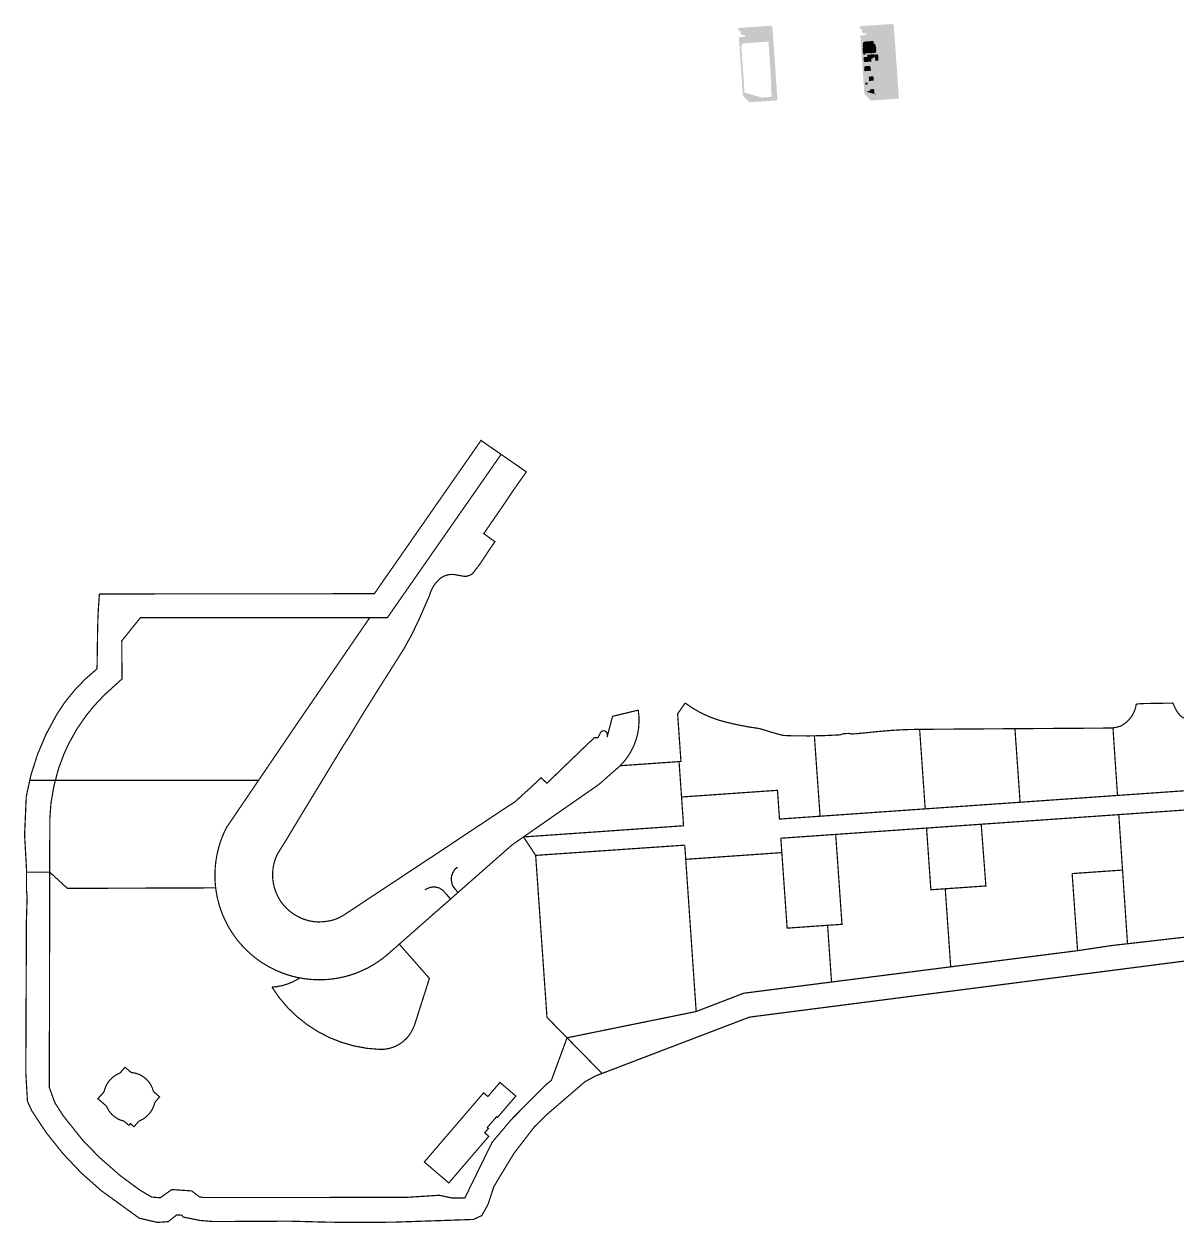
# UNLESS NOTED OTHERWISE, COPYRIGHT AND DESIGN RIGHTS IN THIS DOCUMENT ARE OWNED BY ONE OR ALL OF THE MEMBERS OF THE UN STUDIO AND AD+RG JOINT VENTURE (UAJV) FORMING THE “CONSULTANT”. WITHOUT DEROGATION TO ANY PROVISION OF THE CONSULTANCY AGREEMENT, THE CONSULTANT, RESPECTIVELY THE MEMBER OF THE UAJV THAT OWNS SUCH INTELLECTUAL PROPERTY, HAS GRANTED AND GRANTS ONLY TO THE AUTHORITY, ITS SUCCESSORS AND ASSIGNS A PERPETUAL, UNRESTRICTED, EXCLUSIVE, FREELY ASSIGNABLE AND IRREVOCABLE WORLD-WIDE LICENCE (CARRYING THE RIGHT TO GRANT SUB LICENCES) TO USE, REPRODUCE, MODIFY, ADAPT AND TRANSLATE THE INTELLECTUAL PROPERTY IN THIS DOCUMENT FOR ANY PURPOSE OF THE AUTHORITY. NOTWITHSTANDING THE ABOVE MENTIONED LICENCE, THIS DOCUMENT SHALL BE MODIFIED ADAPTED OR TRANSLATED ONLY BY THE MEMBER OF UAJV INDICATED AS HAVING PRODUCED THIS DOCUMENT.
# Model space of a CAD drawing. Header units: millimetres. Extents: x 306 to 836129804, y -168137 to 818603917.
# Drawn here: x 834382286 to 835341016, y 816533421 to 817531394 of the extents above; entities that cross this region are included whole.
import ezdxf

# ---------------------------------------------------------------- set-up
doc = ezdxf.new("R2010")
doc.units = ezdxf.units.MM
doc.header["$LTSCALE"] = 3
for name, pattern in [('DGN Style 4', [76.563414, 38.257796, -19.128898, 0.047822, -19.128898]), ('x-package_boundary$0$DGN Style 4', [76.563414, 38.257796, -19.128898, 0.047822, -19.128898]), ('x-package_boundary$0$HIDDEN', [0.375, 0.25, -0.125])]:
    doc.linetypes.add(name, pattern=pattern)
for name, color, linetype in [('00_Run-in', 253, 'Continuous'), ('_SUBLEASE', 241, 'Continuous'), ('AR-SIMS_BL_N', 10, 'x-package_boundary$0$DGN Style 4'), ('Xref_Lock', 7, 'Continuous')]:
    doc.layers.add(name, color=color, linetype=linetype)
for name, color, linetype, lineweight in [('AR-SIMS_BL_', 1, 'DGN Style 4', 140), ('Hatch (CARR)', 252, 'Continuous', 35), ('Hatch (LTC&CB)', 252, 'Continuous', 35)]:
    doc.layers.add(name, color=color, linetype=linetype, lineweight=lineweight)
pattern_1 = [(139, (492014.83, -526839.3), (-234.33608442, -269.57282819), []), (139, (491997.2, -526587.34), (-234.33608442, -269.57282819), [0, -357.1875])]

# ---------------------------------------------------------------- blocks, each defined once
blk = doc.blocks.new('x-package_boundary')
at = {"layer": 'AR-SIMS_BL_', "linetype": 'x-package_boundary$0$HIDDEN', "const_width": 1, "elevation": -994, "flags": 128}
for points in [[(835046.28, 817983.19), (834552.24, 817919.53), (834424, 817870.53), (834415.27, 817865.7), (834383.47, 817838.34), (834373.34, 817828.35), (834356.31, 817806.2), (834344, 817785.99), (834339.43, 817778.23), (834334.62, 817763.54), (834329.52, 817754.39), (834322.54, 817751.13), (834256.69, 817748.88), (834232.99, 817748.66), (834202.74, 817748.84), (834169.75, 817749.7), (834105.63, 817749.39), (834095.12, 817750.29), (834080.87, 817753.15), (834079.95, 817754.68), (834075.55, 817754.94), (834068.49, 817749.28), (834059.51, 817748.67), (834044.42, 817752.19), (834012.96, 817774.96, -0.08687), (833954.97, 817841.56), (833951.38, 817849.53), (833950, 817873.2), (833950.51, 817999.93), (833951.11, 818019.47), (833950.6, 818024.56), (833950.59, 818042.65), (833948.99, 818071.1), (833950.36, 818103.03, -0.094063), (833975.56, 818171.08, -0.090278), (834009.29, 818209.37), (834009.75, 818241.21, -0.01891), (834011.29, 818271.75), (834240.04, 818271.92), (834328.83, 818399.5), (834366.57, 818373.35), (834355.83, 818358.18), (834346.06, 818343.55), (834340.9, 818336.18), (834331.16, 818321.97), (834340.39, 818315.22), (834336.62, 818309.83), (834328.55, 818297.51), (834322.06, 818288.94, -0.175206), (834315.24, 818286.34), (834306.35, 818287.92, 0.232326), (834293.23, 818283.1, 0.136232), (834285.96, 818270.4), (834277.18, 818250.39), (834271, 818237.55), (834264.65, 818226.05), (834252.66, 818207.07), (834242.75, 818191.42), (834230.03, 818171.08), (834218.39, 818151.82), (834214.23, 818145.52), (834209.56, 818137.72), (834175.87, 818082.26), (834168.31, 818069.59), (834159.51, 818055.42, 0.210785), (834157.95, 818024.07, 0.180305), (834175.26, 818003.89, 0.172158), (834199.78, 817999.16, 0.10219), (834213.41, 818003.68), (834221.18, 818008.74), (834236.6, 818018.98), (834264.38, 818037.35), (834297.08, 818058.95), (834310.42, 818067.87), (834352.56, 818095.84, 0.082119), (834360.57, 818101.89, -0.011134), (834370.06, 818110.42), (834378.81, 818118.82), (834383.63, 818114.16), (834387.46, 818117.77), (834394.78, 818124.93), (834415.09, 818144.45), (834423.25, 818152.19), (834426.22, 818152.18), (834428.35, 818156.45, -0.685975), (834433.83, 818155.33, -0.095987), (834433.77, 818152.67), (834438.28, 818169.87), (834459.68, 818175.04, -0.242354), (834444.63, 818128.77), (834495.22, 818132.31), (834492.44, 818172.01), (834498.76, 818180.93, 0.103945), (834533.7, 818164.79, 0.028149), (834560.52, 818159.72), (834570.88, 818156.56, 0.012181), (834580.15, 818154.03, 0.011817), (834589.68, 818153.63, 0.018959), (834627.61, 818154.46), (834630.54, 818155.39), (834634.55, 818155.67), (834637.58, 818155.15, 0.004979), (834647.57, 818156.04), (834660.85, 818157.37, -0.02316), (834692.88, 818159.06), (834848.63, 818160.1), (834853.23, 818160.2), (834857.28, 818160.66), (834861.21, 818161.75, 0.088944), (834868.25, 818167.27, 0.091283), (834872.76, 818174.67, 0.061858), (834874.1, 818180.14), (834880.69, 818180.54), (834904.74, 818180.91, 0.077341), (834909.19, 818172.28, 0.267473), (834920.03, 818167.46, 0.036377), (834937.24, 818170.54, 0.249423), (834949.4, 818181.61), (834966.12, 818181.87), (835091.81, 818189.75), (835119.69, 818191.56), (835121.8, 818186.84, 0.073697), (835125.91, 818181.81), (835207.27, 818194.47), (835208.7, 818185.32), (835222.08, 818190.19), (835227.49, 818191.16, 0.049054), (835256.69, 818199.4), (835337.02, 818204.42, -0.062186), (835336.51, 818151.72, 0.055712), (835335.35, 818100.17), (835335.99, 818092.92), (835339.29, 818073.77), (835342.22, 818056.39), (835346.04, 818019.36), (835266.28, 818008.06), (835170.78, 817999.88), (835121.93, 817993.58), (835122.01, 817992.7), (835091.93, 817988.81), (835080.29, 817987.08), (835071.87, 817986.22), (835046.36, 817982.99)], [(834061.37, 817853.15), (834056.22, 817857.57, 0.329573), (834037.72, 817873.41), (834032.57, 817877.82), (834028.49, 817873.07, 0.254147), (834015.16, 817857.53), (834010.03, 817851.55), (834017.13, 817845.47, 0.249024), (834031.8, 817832.92), (834035.85, 817829.45), (834037.1, 817830.88), (834040.06, 817828.31), (834043.98, 817832.88, 0.253151), (834057.31, 817848.42)]]:
    blk.add_lwpolyline(points, format="xyb", close=True, dxfattribs=at)
for points in [[(834236.24, 818252.04), (834250.94, 818252.05), (834345.55, 818387.91)], [(834015.26, 818187.54), (834030.06, 818200.99), (834029.86, 818232.68), (834045.34, 818251.94), (834236.24, 818252.04)], [(834236.24, 818252.04), (834176.14, 818164.36), (834130.48, 818097.14), (834117, 818077.29), (834114.85, 818072.79), (834112.96, 818068.17), (834111.33, 818063.45), (834109.98, 818058.65), (834108.91, 818053.77), (834108.12, 818048.85), (834107.61, 818043.88), (834107.39, 818038.9), (834107.46, 818033.91), (834107.81, 818028.93), (834108.01, 818027.12)], [(833969.9, 818040.22), (833969.94, 818062.44), (833969.97, 818084.41), (833970.94, 818097.53), (833973.35, 818111.63), (833977.03, 818125.72), (833981.58, 818138.09), (833985.89, 818147.44), (833992.32, 818158.94), (833999.73, 818169.84), (834006.17, 818177.87), (834015.26, 818187.54)], [(834951.49, 818181.64), (834953.9, 818147.51), (834956.46, 818110.88), (834858.53, 818104.04)], [(834433.81, 818152.79), (834433.78, 818152.65), (834433.74, 818152.48)], [(833953.17, 818116.69), (833974.49, 818116.69)], [(833974.49, 818116.69), (834143.77, 818116.69)], [(834495.71, 818102.74), (834575.56, 818108.32), (834577.23, 818084.38), (834611, 818086.74)], [(834495.71, 818102.74), (834497.38, 818078.8), (834364.19, 818069.49)], [(834858.53, 818104.04), (834620.59, 818087.41), (834611, 818086.74)], [(834745.09, 818080.07), (834925.66, 818092.69), (834932.97, 817988.18)], [(835212.77, 818088.71), (835319.28, 818096.16), (835331.67, 818097.02), (835335.63, 818097.3)], [(834745.09, 818080.07), (834748.99, 818028.7), (834716.67, 818026.46)], [(835228.84, 818073.8), (835299.44, 818078.73), (835301.08, 818055.29), (835341.92, 818058.14)], [(834364.19, 818069.49), (834354.6, 818062.81), (834251, 817971.63), (834247.12, 817968.49), (834243.07, 817965.57), (834238.86, 817962.89), (834234.51, 817960.46), (834230.02, 817958.28), (834225.41, 817956.36), (834220.7, 817954.71), (834215.9, 817953.33), (834211.04, 817952.23), (834206.11, 817951.41), (834201.15, 817950.88), (834196.17, 817950.63), (834191.18, 817950.67), (834186.2, 817950.99), (834181.24, 817951.6), (834176.33, 817952.49), (834171.48, 817953.66), (834166.7, 817955.11), (834162.02, 817956.83), (834157.44, 817958.82), (834152.98, 817961.06), (834148.66, 817963.56), (834144.49, 817966.3), (834140.49, 817969.28), (834136.66, 817972.48), (834133.02, 817975.9), (834129.58, 817979.51), (834126.36, 817983.33), (834123.36, 817987.31), (834120.6, 817991.47), (834118.07, 817995.77), (834115.8, 818000.22), (834113.79, 818004.79), (834112.04, 818009.46), (834110.57, 818014.23), (834109.37, 818019.07), (834108.45, 818023.98), (834108.01, 818027.12)], [(834579.18, 818056.45), (834578.34, 818068.42), (834624, 818071.61)], [(834624, 818071.61), (834629.23, 817996.79), (834583.58, 817993.59), (834579.18, 818056.45)], [(834716.67, 818026.46), (834703.2, 818025.53), (834699.61, 818076.89)], [(834979.98, 817993.99), (834975.64, 818056.09), (835135.25, 818067.25)], [(833950.59, 818040.14), (833969.89, 818040.21)], [(834400.43, 817902.32), (834387.41, 817866.96), (834383.01, 817863.38), (834354.25, 817834.49), (834337.98, 817815.19), (834315.41, 817769.06), (834304.9, 817768.93), (834294.1, 817771.26), (834266.88, 817769.52), (834097.56, 817769.35), (834094.36, 817770.04), (834088, 817774.92), (834071.4, 817775.99), (834061.88, 817769.16), (834054.78, 817769.75), (834044.72, 817775.7), (834028.69, 817787.52), (834011.04, 817802.98), (833997.53, 817816.91), (833981.2, 817837.33), (833974.22, 817848.21), (833969.59, 817860.95), (833969.89, 818040.21)], [(834108.01, 818027.12), (833984.65, 818026.69), (833969.9, 818040.22)], [(835344.56, 818033.72), (835264.79, 818028.19), (835250.07, 818027.08)], [(834357.82, 817853.86), (834344.63, 817865.17), (834334.56, 817853.43), (834330.98, 817856.5), (834281.66, 817798.97), (834302, 817781.52), (834335.3, 817820.35), (834331.92, 817823.25), (834334.98, 817826.83), (834334.07, 817827.61), (834341.83, 817836.66), (834342.54, 817836.05), (834357.82, 817853.86)]]:
    blk.add_lwpolyline(points, dxfattribs=at)
at = {"layer": 'AR-SIMS_BL_', "linetype": 'x-package_boundary$0$HIDDEN', "const_width": 1, "elevation": -994}
for points in [[(835118.34, 818191.47), (835125.95, 818082.64)], [(835205.51, 818194.2), (835212.77, 818088.71)], [(834998.78, 818183.9), (835006.44, 818074.29)], [(835057.27, 818187.54), (835057.69, 818181.42)], [(835058.34, 818172.16), (835064.89, 818078.37)], [(834693.86, 818159.07), (834698.49, 818092.85)], [(834854.73, 818160.37), (834858.53, 818104.04)], [(834611, 818086.74), (834606.25, 818153.64)], [(834364.19, 818069.49), (834426.9, 818113.17), (834444.64, 818128.77)], [(834493.65, 818132.19), (834495.71, 818102.74)], [(834859.6, 818088.08), (834866.85, 817980.61)], [(835125.95, 818082.64), (835212.77, 818088.71)], [(834699.61, 818076.89), (834745.09, 818080.07)], [(835006.44, 818074.29), (835125.95, 818082.64)], [(834374.31, 818054.15), (834364.19, 818069.49)], [(834624, 818071.61), (834699.61, 818076.89)], [(835135.25, 818067.25), (835228.84, 818073.8)], [(835228.84, 818073.8), (835232.22, 818024.89)], [(834374.31, 818054.15), (834498.39, 818062.66)], [(834498.39, 818062.66), (834507.89, 817924.2)], [(835135.25, 818067.25), (835139.01, 818013.45)], [(834383.73, 817919.33), (834374.31, 818054.15)], [(834499.2, 818050.86), (834579.18, 818056.45)], [(834825.3, 817974.85), (834820.78, 818039), (834862.72, 818041.94)], [(834715.17, 818026.36), (834719.71, 817961.39)], [(835232.22, 818024.89), (835139.01, 818013.45)], [(835250.07, 818027.08), (835232.22, 818024.89)], [(835139.01, 818013.45), (834979.98, 817993.99)], [(834617.25, 817995.95), (834620.55, 817948.74)], [(834932.97, 817988.18), (834866.85, 817980.61)], [(834979.98, 817993.99), (834932.97, 817988.18)], [(834853.31, 817979.06), (834825.3, 817974.85)], [(834866.85, 817980.61), (834853.31, 817979.06)], [(834825.3, 817974.85), (834547.39, 817939.41), (834507.89, 817924.2)], [(834429.57, 817872.65), (834383.73, 817919.33)], [(834507.89, 817924.2), (834400.43, 817902.32)]]:
    blk.add_lwpolyline(points, dxfattribs=at)
at = {"layer": 'AR-SIMS_BL_', "linetype": 'x-package_boundary$0$HIDDEN', "const_width": 1, "elevation": -994, "flags": 128}
blk.add_lwpolyline([(835074.79, 818184.53), (835023.76, 818176.59), (835011.14, 818164.25), (835068.02, 818173.1)], close=True, dxfattribs=at)
blk.add_lwpolyline([(834260.79, 817980.25), (834285.89, 817951.73), (834273.31, 817912.36, -0.012536), (834271.64, 817908.83, -0.295095), (834244.61, 817892.67, -0.249138), (834154.83, 817944.48, 0.128618), (834178.08, 817952.17)], format="xyb", dxfattribs=at)
at = {"layer": 'AR-SIMS_BL_N', "linetype": 'x-package_boundary$0$HIDDEN', "const_width": 1, "flags": 128}
blk.add_lwpolyline([(834773.17, 818159.6), (834777.45, 818098.37)], dxfattribs=at)
blk = doc.blocks.new('3A35X-MAGP-P-ADR-L00-L1')
at = {"layer": 'Xref_Lock', "xscale": 1000, "yscale": 1000, "zscale": 1000, "rotation": 359.9989085536952}
blk.add_blockref('x-package_boundary', (418191, -1198850, 994000), dxfattribs=at)

msp = doc.modelspace()

# ---------------------------------------------------------------- hatches: boundary and pattern name
at = {"layer": '_SUBLEASE'}
h = msp.add_hatch(color=256, dxfattribs=at)
h.dxf.hatch_style = 1
h.paths.add_polyline_path([(834980693, 817515262), (835001877, 817516743), (835003741, 817490098), (835003539, 817490084), (835004248, 817480250), (835003849, 817480222), (835004469, 817471363), (835003903, 817470643), (834996437, 817470121), (834982457, 817474091), (834981958, 817474056), (834979285, 817512306), (834979683, 817512334), (834979533, 817514479)])
edge = h.paths.add_edge_path()
edge.add_line((835003519, 817529929), (834976688, 817527995))
edge.add_line((834976688, 817527995), (834976852, 817525596))
edge.add_line((834976852, 817525596), (834978597, 817525718))
edge.add_line((834978597, 817525718), (834978784, 817523000))
edge.add_line((834978784, 817523000), (834979882, 817522113))
edge.add_line((834979882, 817522113), (834982284, 817522282))
edge.add_line((834982284, 817522282), (834982386, 817520826))
edge.add_line((834982386, 817520826), (834977218, 817520463))
edge.add_line((834977218, 817520463), (834980618, 817471815))
edge.add_line((834980618, 817471815), (834985328, 817466901))
edge.add_arc((834984644, 817466105), 1049, 4.359034, 49.318348, ccw=False)
edge.add_line((834985690, 817466185), (835009394, 817467790))
edge.add_line((835009394, 817467790), (835005155, 817528443))
edge.add_arc((835003485, 817528256), 1681, 6.414219, 39.08176)
edge.add_arc((835003446, 817528209), 1741, 39.470701, 56.484095)
edge.add_arc((835003510, 817528251), 1671, 57.515764, 75.628389)
edge.add_arc((835003384, 817527595), 2338, 76.641765, 86.698061)
h = msp.add_hatch(color=256, dxfattribs=at)
h.dxf.hatch_style = 1
h.paths.add_polyline_path([(835081708, 817516726), (835089299, 817517257), (835089444, 817515182), (835091000, 817515291), (835090855, 817517366), (835102892, 817518208), (835104755, 817491563), (835104553, 817491549), (835105263, 817481714), (835104864, 817481686), (835105483, 817472828), (835104917, 817472108), (835097451, 817471586), (835083471, 817475555), (835082973, 817475520), (835080300, 817513771), (835080697, 817513799), (835080547, 817515944)], flags=16)
edge = h.paths.add_edge_path()
edge.add_line((835104533, 817531393), (835077702, 817529460))
edge.add_line((835077702, 817529460), (835077867, 817527061))
edge.add_line((835077867, 817527061), (835079611, 817527183))
edge.add_line((835079611, 817527183), (835079799, 817524465))
edge.add_line((835079799, 817524465), (835080897, 817523577))
edge.add_line((835080897, 817523577), (835083298, 817523747))
edge.add_line((835083298, 817523747), (835083400, 817522291))
edge.add_line((835083400, 817522291), (835078232, 817521928))
edge.add_line((835078232, 817521928), (835081632, 817473279))
edge.add_line((835081632, 817473279), (835086342, 817468365))
edge.add_arc((835085659, 817467570), 1049, 4.359034, 49.318348, ccw=False)
edge.add_line((835086704, 817467650), (835110408, 817469254))
edge.add_line((835110408, 817469254), (835106170, 817529908))
edge.add_arc((835104499, 817529720), 1681, 6.414219, 39.08176)
edge.add_arc((835104460, 817529674), 1741, 39.470701, 56.484095)
edge.add_arc((835104524, 817529715), 1671, 57.515764, 75.628389)
edge.add_arc((835104399, 817529059), 2338, 76.641765, 86.698061)
h = msp.add_hatch(color=256, dxfattribs=at)
h.dxf.hatch_style = 1
edge = h.paths.add_edge_path()
edge.add_line((835104291, 817499229), (835101619, 817499042))
edge.add_line((835101619, 817499042), (835101723, 817497441))
edge.add_line((835101723, 817497441), (835101060, 817497394))
edge.add_line((835101060, 817497394), (835100971, 817498666))
edge.add_line((835100971, 817498666), (835100936, 817498664))
edge.add_line((835100936, 817498664), (835100912, 817498999))
edge.add_line((835100912, 817498999), (835097972, 817498794))
edge.add_arc((835098234, 817500264), 1493, 200.930624, 259.875997, ccw=False)
edge.add_line((835096840, 817499731), (835096250, 817508185))
edge.add_line((835096250, 817508185), (835084826, 817507386))
edge.add_line((835084826, 817507386), (835084821, 817507461))
edge.add_line((835084821, 817507461), (835082189, 817507277))
edge.add_line((835082189, 817507277), (835082292, 817505811))
edge.add_line((835082292, 817505811), (835080865, 817505711))
edge.add_line((835080865, 817505711), (835081004, 817503734))
edge.add_line((835081004, 817503734), (835084166, 817503955))
edge.add_line((835084166, 817503955), (835084046, 817505671))
edge.add_line((835084046, 817505671), (835090056, 817506091))
edge.add_line((835090056, 817506091), (835090078, 817505776))
edge.add_line((835090078, 817505776), (835093071, 817505986))
edge.add_line((835093071, 817505986), (835093427, 817500895))
edge.add_line((835093427, 817500895), (835090733, 817500707))
edge.add_line((835090733, 817500707), (835090514, 817503840))
edge.add_line((835090514, 817503840), (835088968, 817503732))
edge.add_line((835088968, 817503732), (835089015, 817503066))
edge.add_line((835089015, 817503066), (835087445, 817502427))
edge.add_line((835087445, 817502427), (835087607, 817500112))
edge.add_line((835087607, 817500112), (835081288, 817499671))
edge.add_line((835081288, 817499671), (835081533, 817496154))
edge.add_line((835081533, 817496154), (835086636, 817496511))
edge.add_line((835086636, 817496511), (835086852, 817493416))
edge.add_line((835086852, 817493416), (835090922, 817493701))
edge.add_line((835090922, 817493701), (835091138, 817490611))
edge.add_line((835091138, 817490611), (835100171, 817491242))
edge.add_line((835100171, 817491242), (835100250, 817490123))
edge.add_line((835100250, 817490123), (835098574, 817490005))
edge.add_line((835098574, 817490005), (835098724, 817487851))
edge.add_line((835098724, 817487851), (835098415, 817487829))
edge.add_line((835098415, 817487829), (835098469, 817487033))
edge.add_line((835098469, 817487033), (835100539, 817487178))
edge.add_line((835100539, 817487178), (835100936, 817481445))
edge.add_line((835100936, 817481445), (835104487, 817481648))
edge.add_line((835104487, 817481648), (835104475, 817481659))
edge.add_line((835104475, 817481659), (835105253, 817481714))
edge.add_line((835105253, 817481714), (835105265, 817481702))
edge.add_line((835105265, 817481702), (835105656, 817481729))
edge.add_arc((835104851, 817481982), 844, 342.543563, 349.795638)
edge.add_arc((835104960, 817481931), 728, 352.23174, 366.876105)
edge.add_arc((835105077, 817481955), 609, 6.004554, 28.60189)
edge.add_line((835105612, 817482246), (835105544, 817482376))
edge.add_arc((835106748, 817483003), 1358, 200.423738, 207.504777, ccw=False)
edge.add_arc((835106227, 817482804), 800, 192.792165, 200.075964, ccw=False)
edge.add_arc((835106037, 817482760), 605, 184.158269, 192.718599, ccw=False)
edge.add_arc((835106121, 817482756), 688, 167.32807, 183.318909, ccw=False)
edge.add_arc((835106661, 817482645), 1240, 161.293624, 167.801263, ccw=False)
edge.add_line((835105487, 817483043), (835105537, 817483185))
edge.add_arc((835104746, 817483479), 844, 339.65256, 349.795638)
edge.add_arc((835104856, 817483428), 728, 352.23174, 366.876105)
edge.add_arc((835104973, 817483451), 609, 6.004554, 28.60189)
edge.add_line((835105507, 817483742), (835105439, 817483873))
edge.add_arc((835106643, 817484500), 1358, 200.423738, 207.504777, ccw=False)
edge.add_arc((835106123, 817484300), 800, 192.792165, 200.075964, ccw=False)
edge.add_arc((835105932, 817484256), 605, 184.162648, 192.717136, ccw=False)
edge.add_arc((835106016, 817484252), 688, 167.32807, 183.318909, ccw=False)
edge.add_arc((835106557, 817484141), 1240, 161.293624, 167.801263, ccw=False)
edge.add_line((835105382, 817484539), (835105433, 817484682))
edge.add_arc((835104642, 817484975), 844, 339.65256, 349.795638)
edge.add_arc((835104751, 817484924), 728, 352.23174, 366.876105)
edge.add_arc((835104868, 817484947), 609, 6.004554, 28.60189)
edge.add_line((835105403, 817485239), (835105335, 817485369))
edge.add_arc((835106539, 817485996), 1358, 200.423738, 207.504777, ccw=False)
edge.add_arc((835106018, 817485797), 800, 192.792165, 200.075964, ccw=False)
edge.add_arc((835105828, 817485753), 605, 184.159145, 192.718306, ccw=False)
edge.add_arc((835105911, 817485749), 688, 167.32807, 183.318909, ccw=False)
edge.add_arc((835106452, 817485638), 1240, 161.293624, 167.801263, ccw=False)
edge.add_line((835105278, 817486035), (835105328, 817486178))
edge.add_arc((835104537, 817486471), 844, 339.65256, 349.795638)
edge.add_arc((835104646, 817486420), 728, 352.23174, 366.876105)
edge.add_arc((835104763, 817486444), 609, 6.004554, 28.60189)
edge.add_line((835105298, 817486735), (835105230, 817486865))
edge.add_arc((835106434, 817487492), 1358, 200.423738, 207.504777, ccw=False)
edge.add_arc((835105913, 817487293), 800, 192.792165, 200.075964, ccw=False)
edge.add_arc((835105723, 817487249), 605, 184.160897, 192.717721, ccw=False)
edge.add_arc((835105807, 817487245), 688, 167.32807, 183.318909, ccw=False)
edge.add_arc((835106348, 817487134), 1240, 161.293624, 167.801263, ccw=False)
edge.add_line((835105173, 817487532), (835105224, 817487674))
edge.add_arc((835104433, 817487968), 844, 339.65256, 349.795638)
edge.add_arc((835104542, 817487917), 728, 352.23174, 366.876105)
edge.add_arc((835104659, 817487940), 609, 6.004554, 28.60189)
edge.add_line((835105193, 817488232), (835105125, 817488362))
edge.add_arc((835106330, 817488989), 1358, 200.423738, 207.504777, ccw=False)
edge.add_arc((835105809, 817488789), 800, 192.792165, 200.075964, ccw=False)
edge.add_arc((835105619, 817488745), 605, 184.160897, 192.717721, ccw=False)
edge.add_arc((835105702, 817488741), 688, 167.32807, 183.318909, ccw=False)
edge.add_arc((835106243, 817488630), 1240, 161.293624, 167.801263, ccw=False)
edge.add_line((835105068, 817489028), (835105119, 817489171))
edge.add_arc((835104328, 817489464), 844, 339.65256, 349.795638)
edge.add_arc((835104437, 817489413), 728, 352.23174, 366.876105)
edge.add_arc((835104554, 817489436), 609, 6.004554, 28.60189)
edge.add_line((835105089, 817489728), (835105021, 817489858))
edge.add_arc((835106225, 817490485), 1358, 200.423738, 207.504777, ccw=False)
edge.add_arc((835105704, 817490286), 800, 192.792165, 200.075964, ccw=False)
edge.add_arc((835105514, 817490242), 605, 184.160022, 192.718014, ccw=False)
edge.add_arc((835105598, 817490238), 688, 167.32807, 183.318909, ccw=False)
edge.add_arc((835106138, 817490127), 1240, 161.293624, 167.801263, ccw=False)
edge.add_line((835104964, 817490524), (835105014, 817490667))
edge.add_arc((835104223, 817490960), 844, 339.65256, 349.795638)
edge.add_arc((835104333, 817490909), 728, 352.23174, 366.876105)
edge.add_arc((835104450, 817490933), 609, 6.004554, 28.60189)
edge.add_line((835104984, 817491224), (835104916, 817491354))
edge.add_arc((835106120, 817491981), 1358, 200.423738, 207.504777, ccw=False)
edge.add_arc((835105599, 817491782), 800, 192.792165, 200.075964, ccw=False)
edge.add_arc((835105409, 817491738), 605, 190.808534, 192.717429, ccw=False)
edge.add_arc((835105409, 817491738), 605, 184.161772, 190.808534, ccw=False)
edge.add_arc((835105493, 817491734), 688, 167.32807, 183.318909, ccw=False)
edge.add_arc((835106034, 817491623), 1240, 161.293624, 167.801263, ccw=False)
edge.add_line((835104859, 817492021), (835104910, 817492163))
edge.add_arc((835104119, 817492457), 844, 339.65256, 349.795638)
edge.add_arc((835104228, 817492406), 728, 352.23174, 366.876105)
edge.add_arc((835104345, 817492429), 609, 6.004554, 28.60189)
edge.add_line((835104879, 817492721), (835104812, 817492851))
edge.add_arc((835106016, 817493478), 1358, 200.423738, 207.504777, ccw=False)
edge.add_arc((835105495, 817493278), 800, 192.792165, 200.075964, ccw=False)
edge.add_arc((835105305, 817493235), 605, 184.162648, 192.717136, ccw=False)
edge.add_arc((835105388, 817493230), 688, 177.839656, 183.318909, ccw=False)
edge.add_line((835104701, 817493256), (835104500, 817496119))
edge.add_arc((835105096, 817496227), 605, 184.162648, 190.269257, ccw=False)
edge.add_arc((835105179, 817496223), 688, 167.328069, 183.318909, ccw=False)
edge.add_arc((835105720, 817496112), 1240, 161.293624, 167.801263, ccw=False)
edge.add_line((835104545, 817496510), (835104596, 817496652))
edge.add_arc((835103805, 817496946), 844, 339.65256, 349.795638)
edge.add_arc((835103914, 817496895), 728, 352.23174, 366.876105)
edge.add_arc((835104031, 817496918), 609, 6.004554, 28.60189)
edge.add_line((835104566, 817497210), (835104498, 817497340))
edge.add_arc((835105702, 817497967), 1358, 200.423738, 207.504777, ccw=False)
edge.add_arc((835105181, 817497768), 800, 192.792165, 200.075964, ccw=False)
edge.add_arc((835104991, 817497724), 605, 184.162648, 192.717136, ccw=False)
edge.add_arc((835105075, 817497719), 688, 167.32807, 183.318909, ccw=False)
edge.add_arc((835105615, 817497608), 1240, 161.293624, 167.801263, ccw=False)
edge.add_line((835104441, 817498006), (835104491, 817498149))
edge.add_arc((835103700, 817498442), 844, 339.65256, 349.795638)
edge.add_arc((835103810, 817498391), 728, 352.23174, 366.876105)
edge.add_arc((835103926, 817498414), 609, 6.004554, 28.60189)
edge.add_line((835104461, 817498706), (835104393, 817498836))
edge.add_arc((835105597, 817499463), 1358, 200.423738, 207.504777, ccw=False)
edge.add_arc((835105076, 817499264), 800, 192.792165, 200.075964, ccw=False)
edge.add_arc((835104577, 817499168), 293, 167.985862, 196.149475, ccw=False)
h = msp.add_hatch(color=256, dxfattribs=at)
h.dxf.hatch_style = 1
edge = h.paths.add_edge_path()
edge.add_arc((835090715, 817473669), 805, 231.903045, 237.693357, ccw=False)
edge.add_line((835090219, 817473036), (835090092, 817473138))
edge.add_arc((835089151, 817471950), 1515, 51.603614, 55.693761)
edge.add_arc((835089461, 817472402), 967, 55.742484, 60.543404)
edge.add_arc((835089606, 817472669), 664, 60.107925, 74.101719)
edge.add_arc((835089624, 817472704), 625, 74.873611, 86.012799)
edge.add_arc((835089602, 817472276), 1054, 86.403429, 97.427761)
edge.add_line((835089465, 817473321), (835089318, 817473300))
edge.add_arc((835088825, 817476907), 3640, 276.936913, 277.78764, ccw=False)
edge.add_arc((835089182, 817473974), 686, 265.680697, 276.936913, ccw=False)
edge.add_arc((835089217, 817474052), 766, 252.452616, 263.527326, ccw=False)
edge.add_arc((835089126, 817473827), 526, 239.783789, 254.478655, ccw=False)
edge.add_arc((835089269, 817474067), 805, 231.903045, 239.577326, ccw=False)
edge.add_line((835088773, 817473434), (835088646, 817473535))
edge.add_arc((835087705, 817472348), 1515, 51.603614, 55.693761)
edge.add_arc((835088014, 817472800), 967, 55.742484, 60.543404)
edge.add_arc((835088159, 817473067), 664, 60.107925, 74.101719)
edge.add_arc((835088178, 817473102), 625, 74.873611, 86.012799)
edge.add_arc((835088155, 817472674), 1054, 86.403429, 97.427761)
edge.add_line((835088019, 817473719), (835087872, 817473698))
edge.add_arc((835087379, 817477305), 3640, 276.936913, 277.78764, ccw=False)
edge.add_arc((835087736, 817474372), 686, 265.680697, 276.936913, ccw=False)
edge.add_arc((835087770, 817474449), 766, 252.452616, 263.527326, ccw=False)
edge.add_arc((835087680, 817474225), 526, 239.783789, 254.478655, ccw=False)
edge.add_arc((835087823, 817474465), 805, 231.903045, 239.577326, ccw=False)
edge.add_line((835087326, 817473832), (835087200, 817473933))
edge.add_arc((835086259, 817472746), 1515, 51.603614, 55.693761)
edge.add_arc((835086568, 817473198), 967, 55.742484, 60.543404)
edge.add_arc((835086713, 817473465), 664, 60.107925, 74.101719)
edge.add_arc((835086732, 817473500), 625, 74.872231, 86.013263)
edge.add_arc((835086709, 817473072), 1054, 86.403429, 97.427761)
edge.add_line((835086573, 817474117), (835086426, 817474096))
edge.add_arc((835085932, 817477703), 3640, 276.936913, 277.78764, ccw=False)
edge.add_arc((835086289, 817474770), 686, 265.680697, 276.936913, ccw=False)
edge.add_arc((835086324, 817474847), 766, 252.452616, 263.527326, ccw=False)
edge.add_arc((835086234, 817474623), 526, 239.783789, 254.478655, ccw=False)
edge.add_arc((835086377, 817474863), 805, 231.903045, 239.577326, ccw=False)
edge.add_line((835085880, 817474229), (835085754, 817474331))
edge.add_arc((835084812, 817473144), 1515, 51.603614, 55.693761)
edge.add_arc((835085122, 817473596), 967, 55.742484, 60.543404)
edge.add_arc((835085267, 817473863), 664, 60.107925, 74.101719)
edge.add_arc((835085267, 817473769), 755, 76.06948, 89.427786)
edge.add_arc((835085283, 817473207), 1317, 90.357996, 97.744706)
edge.add_line((835085105, 817474511), (835085003, 817474496))
edge.add_arc((835084833, 817475433), 952, 268.639886, 280.26557, ccw=False)
edge.add_arc((835084867, 817475184), 705, 248.586298, 265.397651, ccw=False)
edge.add_arc((835084796, 817474957), 468, 219.446168, 246.562248, ccw=False)
edge.add_line((835084435, 817474660), (835084338, 817474775))
edge.add_arc((835082120, 817472982), 2852, 38.955838, 42.439485)
edge.add_arc((835083183, 817473952), 1413, 42.500675, 47.373623)
edge.add_line((835084140, 817474991), (835084095, 817475030))
edge.add_arc((835083495, 817474304), 942, 50.478214, 58.738564)
edge.add_arc((835082145, 817472080), 3544, 58.738564, 60.996241)
edge.add_line((835083863, 817475179), (835083678, 817475277))
edge.add_arc((835086202, 817479568), 4977, 238.860306, 239.538985, ccw=False)
edge.add_arc((835083849, 817475674), 428, 214.466003, 238.860306, ccw=False)
edge.add_line((835083496, 817475432), (835083471, 817475555))
edge.add_line((835083471, 817475555), (835084670, 817475235))
edge.add_line((835084670, 817475235), (835084749, 817475524))
edge.add_line((835084749, 817475524), (835086333, 817475635))
edge.add_line((835086333, 817475635), (835086239, 817476977))
edge.add_line((835086239, 817476977), (835089737, 817477222))
edge.add_line((835089737, 817477222), (835089999, 817473474))
edge.add_line((835089999, 817473474), (835091138, 817473184))
edge.add_line((835091138, 817473184), (835091092, 817473016))
edge.add_line((835091092, 817473016), (835091188, 817472989))
edge.add_line((835091188, 817472989), (835091169, 817472923))
edge.add_arc((835091056, 817472179), 753, 81.30824, 90.674495)
edge.add_arc((835091063, 817471674), 1258, 90.737849, 96.898195)
edge.add_line((835090912, 817472923), (835090765, 817472902))
edge.add_arc((835090477, 817475007), 2124, 275.605423, 277.790769, ccw=False)
edge.add_arc((835090626, 817473573), 683, 266.983935, 274.897517, ccw=False)
edge.add_arc((835090640, 817473536), 647, 253.603581, 265.567552, ccw=False)
edge.add_arc((835090590, 817473465), 565, 237.385102, 256.423439, ccw=False)
at = {"layer": 'Hatch (CARR)'}
h = msp.add_hatch(dxfattribs=at)
h.set_pattern_fill('SACNCR', color=130, scale=150, angle=94)
h.set_pattern_definition(pattern_1)
h.paths.add_polyline_path([(835089550, 817513684), (835089479, 817514711), (835084571, 817514368), (835083680, 817513344), (835083688, 817513224), (835082277, 817513125), (835082374, 817511729), (835080634, 817511607), (835080650, 817511378), (835080470, 817511365), (835080585, 817509719), (835080765, 817509732), (835080775, 817509582), (835085658, 817509923), (835085452, 817512876), (835087402, 817513012), (835087635, 817509686), (835089181, 817509794), (835088912, 817513639)])
h = msp.add_hatch(dxfattribs=at)
h.set_pattern_fill('SACNCR', color=130, scale=150, angle=94)
h.set_pattern_definition(pattern_1)
h.paths.add_polyline_path([(835080920, 817507499), (835080913, 817507607), (835080734, 817507594), (835080619, 817509240), (835080798, 817509253), (835080788, 817509402), (835085671, 817509744), (835085687, 817509509), (835085867, 817509522), (835085644, 817512709), (835087190, 817512817), (835087423, 817509490), (835089193, 817509614), (835089203, 817509484), (835089382, 817509497), (835089273, 817511058), (835089542, 817511077), (835089521, 817511376), (835089272, 817511359), (835089126, 817513454), (835090941, 817513581), (835091088, 817511486), (835090818, 817511467), (835090839, 817511168), (835091108, 817511186), (835091338, 817507899), (835089503, 817507771), (835089494, 817507901), (835089314, 817507888), (835089323, 817507759), (835082189, 817507260), (835082165, 817507586)])
h = msp.add_hatch(dxfattribs=at)
h.set_pattern_fill('SACNCR', color=130, scale=100, angle=94)
h.set_pattern_definition([(139, (492014.83, -526839.3), (-156.22405628, -179.71521879), []), (139, (492003.08, -526671.33), (-156.22405628, -179.71521879), [0, -238.125])])
h.paths.add_polyline_path([(835086875, 817493069), (835086787, 817494346), (835083188, 817494095), (835083176, 817494274), (835081852, 817494182), (835081876, 817493830), (835081697, 817493818), (835081760, 817492920), (835081939, 817492933), (835081952, 817492725)])
at = {"layer": 'Hatch (LTC&CB)'}
h = msp.add_hatch(color=256, dxfattribs=at)
h.dxf.hatch_style = 1
h.paths.add_polyline_path([(835089299, 817517257), (835088763, 817517220), (835088730, 817517217), (835087732, 817517148), (835087748, 817517149), (835083558, 817516856), (835083541, 817516855), (835082543, 817516785), (835082570, 817516787), (835081884, 817516739), (835081708, 817516726), (835080547, 817515944), (835080757, 817513803), (835080302, 817513771), (835080365, 817512841), (835080367, 817512841), (835080430, 817511943), (835080609, 817511956), (835080621, 817511787), (835082362, 817511908), (835082277, 817513125), (835083509, 817513211), (835083495, 817513405), (835084474, 817514532), (835089467, 817514881)])
h = msp.add_hatch(color=256, dxfattribs=at)
h.dxf.hatch_style = 1
h.paths.add_polyline_path([(835080663, 817513337), (835082281, 817513422), (835082179, 817515950), (835080560, 817515865)])
h = msp.add_hatch(color=256, dxfattribs=at)
h.dxf.hatch_style = 1
h.paths.add_polyline_path([(835090927, 817513780), (835089730, 817513696), (835089646, 817514894), (835090843, 817514977)])
h = msp.add_hatch(color=256, dxfattribs=at)
h.dxf.hatch_style = 1
edge = h.paths.add_edge_path()
edge.add_line((835102892, 817518208), (835090855, 817517366))
edge.add_line((835090855, 817517366), (835091520, 817507854))
edge.add_line((835091520, 817507854), (835096248, 817508185))
edge.add_line((835096248, 817508185), (835096840, 817499731))
edge.add_arc((835098292, 817500303), 1561, 201.494562, 255.742787)
edge.add_line((835097908, 817498789), (835100912, 817498999))
edge.add_line((835100912, 817498999), (835101024, 817497392))
edge.add_line((835101024, 817497392), (835101792, 817497445))
edge.add_line((835101792, 817497445), (835101671, 817499047))
edge.add_line((835101671, 817499047), (835104210, 817499224))
edge.add_line((835104210, 817499224), (835102892, 817518208))
h = msp.add_hatch(color=256, dxfattribs=at)
h.dxf.hatch_style = 1
h.paths.add_polyline_path([(835082168, 817507586), (835080739, 817507486), (835080863, 817505711), (835082292, 817505811)])
h = msp.add_hatch(color=256, dxfattribs=at)
h.dxf.hatch_style = 1
h.paths.add_polyline_path([(835093062, 817506108), (835090070, 817505898), (835090047, 817506217), (835084038, 817505787), (835084157, 817504076), (835080995, 817503855), (835081288, 817499671), (835087607, 817500112), (835087446, 817502424), (835089015, 817503068), (835088972, 817503674), (835090518, 817503782), (835090733, 817500707), (835093427, 817500895)])
h = msp.add_hatch(color=256, dxfattribs=at)
h.dxf.hatch_style = 1
h.paths.add_polyline_path([(835086636, 817496511), (835081533, 817496154), (835081672, 817494169), (835083176, 817494274), (835083188, 817494095), (835086787, 817494346)])
h = msp.add_hatch(color=256, dxfattribs=at)
h.dxf.hatch_style = 1
h.paths.add_polyline_path([(835086035, 817490202), (835086274, 817486780), (835088299, 817486921), (835088449, 817484767), (835093108, 817485092), (835093181, 817484045), (835098653, 817484427), (835098415, 817487829), (835098724, 817487851), (835098574, 817490005), (835100250, 817490123), (835100171, 817491242), (835091136, 817490611), (835090922, 817493701), (835086852, 817493416), (835086877, 817493069), (835081774, 817492713), (835081969, 817489917)])
h = msp.add_hatch(color=256, dxfattribs=at)
h.dxf.hatch_style = 1
h.paths.add_polyline_path([(835086333, 817475635), (835085599, 817486133), (835086312, 817486183), (835086035, 817490202), (835081967, 817489916), (835082112, 817487843), (835082114, 817487844), (835082177, 817486946), (835082183, 817486861), (835082976, 817475521), (835083498, 817475557), (835084670, 817475235), (835084758, 817475525)])
h = msp.add_hatch(color=256, dxfattribs=at)
h.dxf.hatch_style = 1
h.paths.add_polyline_path([(835100539, 817487178), (835098469, 817487033), (835098653, 817484427), (835093181, 817484045), (835093108, 817485092), (835086424, 817484625), (835086324, 817486062), (835085441, 817486000), (835085526, 817484783), (835084429, 817484706), (835084344, 817485923), (835082438, 817485790), (835082560, 817484051), (835082380, 817484039), (835082443, 817483141), (835082623, 817483153), (835082666, 817482538), (835085838, 817482760), (835085950, 817481164), (835083176, 817480970), (835083309, 817479074), (835082910, 817479046), (835082919, 817478917), (835082966, 817478920), (835083029, 817478022), (835082982, 817478019), (835082999, 817477770), (835086171, 817477991), (835086242, 817476978), (835092281, 817477400), (835092036, 817480900), (835100936, 817481445)])
h = msp.add_hatch(color=256, dxfattribs=at)
h.dxf.hatch_style = 1
h.paths.add_polyline_path([(835082598, 817480929), (835084354, 817481052), (835084242, 817482648), (835082486, 817482525)])
h = msp.add_hatch(color=256, dxfattribs=at)
h.dxf.hatch_style = 1
h.paths.add_polyline_path([(835089518, 817484300), (835089183, 817487906), (835085291, 817487534), (835085626, 817483929)])
h = msp.add_hatch(color=256, dxfattribs=at)
h.dxf.hatch_style = 1
h.paths.add_polyline_path([(835086491, 817486254), (835086466, 817486613), (835088132, 817486729), (835088157, 817486370)])
h = msp.add_hatch(color=256, dxfattribs=at)
h.dxf.hatch_style = 1
h.paths.add_polyline_path([(835089737, 817477222), (835089988, 817473640), (835097451, 817471586), (835104917, 817472108), (835105483, 817472828), (835104864, 817481686), (835092036, 817480900), (835092281, 817477400)])

# ---------------------------------------------------------------- linework, layer by layer
at = {"layer": '00_Run-in'}
msp.add_line((834740791, 816811655, 994000), (834743506, 816808570, 994000), dxfattribs=at)
msp.add_arc((834749801, 816819585, 994000), 12000, 123.678105, 221.350197, dxfattribs=at)
msp.add_rational_spline([(834737315, 816803122, 994000), (834734756, 816806029, 994000), (834732197, 816808937, 994000), (834724870, 816817263, 994000), (834715994, 816810612, 994000)], [1, 1, 1, 0.73436926179, 1], degree=2, knots=[0, 0, 0, 1, 1, 2.4921188, 2.4921188, 2.4921188], dxfattribs=at)

# ---------------------------------------------------------------- block references
at = {"rotation": 0.001091446304688521}
msp.add_blockref('3A35X-MAGP-P-ADR-L00-L1', (15584, -15898), dxfattribs=at)

doc.saveas('drawing.dxf')
